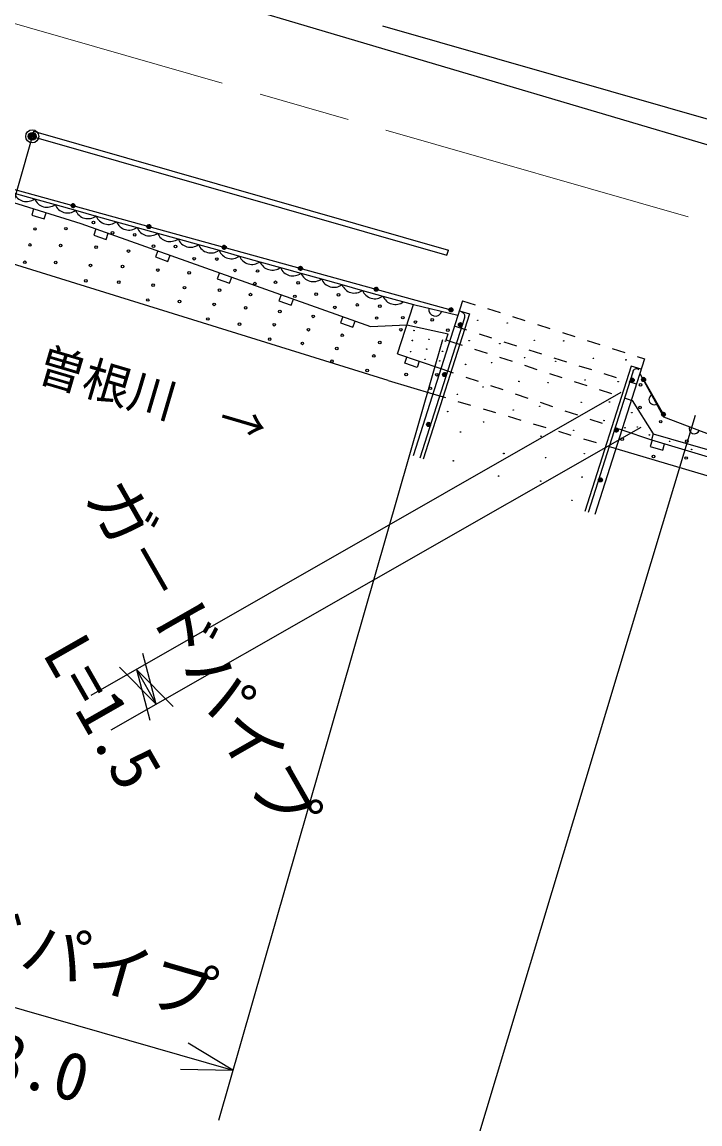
# Model space of a CAD drawing. Units: millimetres, scale not verified. Extents: x 40000 to 680000, y 20000 to 380000.
# Drawn here: x 504917 to 530802, y 242052 to 284115 of the extents above; entities that cross this region are included whole.
import ezdxf
from ezdxf.enums import TextEntityAlignment as Align

# ---------------------------------------------------------------- set-up
doc = ezdxf.new("R2010")
doc.units = ezdxf.units.MM
doc.header["$LTSCALE"] = 1000
doc.header["$PDMODE"] = 32
doc.header["$PDSIZE"] = 500
doc.linetypes.add('CHAIN', pattern=[18.5, 12, -1.5, 3.5, -1.5])
doc.layers.add('作業ﾚｲﾔ1', color=7, linetype='Continuous', lineweight=25)
doc.styles.add('@ＭＳ ゴシック', font='')
doc.styles.add('ＭＳ ゴシック', font='')
doc.styles.get('@ＭＳ ゴシック').set_extended_font_data('@MS Gothic')
doc.styles.get('ＭＳ ゴシック').set_extended_font_data('MS Gothic')

msp = doc.modelspace()

# ---------------------------------------------------------------- linework, layer by layer
at = {"layer": '作業ﾚｲﾔ1'}
for p, q in [((501894, 288103), (565407, 269245)), ((541778, 277354), (518693, 283952)), ((505361, 279943), (505347, 279895)), ((505361, 279943), (521197, 275412)), ((505265, 279607), (501455, 266291)), ((505450, 279709), (521142, 275220)), ((503978, 277899), (521294, 273125)), ((503436, 277584), (507162, 276425)), ((504614, 277584), (505397, 277366)), ((505397, 277366), (506179, 277148)), ((505361, 276986), (505287, 276747)), ((505764, 276598), (505838, 276837)), ((506179, 277148), (506961, 276930)), ((506906, 277167), (506795, 277107)), ((506913, 277163), (506795, 277099)), ((506920, 277158), (506796, 277090)), ((506897, 277171), (506797, 277117)), ((506925, 277152), (506798, 277083)), ((506887, 277174), (506800, 277127)), ((506930, 277147), (506800, 277075)), ((506934, 277140), (506803, 277069)), ((506875, 277176), (506805, 277138)), ((506938, 277134), (506806, 277062)), ((506941, 277127), (506811, 277056)), ((506857, 277175), (506815, 277152)), ((506943, 277119), (506816, 277050)), ((506945, 277112), (506821, 277044)), ((506945, 277104), (506828, 277039)), ((506945, 277095), (506835, 277035)), ((506944, 277086), (506844, 277031)), ((506941, 277075), (506854, 277028)), ((506935, 277064), (506867, 277026)), ((506924, 277050), (506885, 277028)), ((506961, 276930), (507744, 276711)), ((505287, 276747), (505764, 276598)), ((507162, 276425), (518226, 272490)), ((507744, 276711), (508526, 276493)), ((508526, 276493), (509308, 276275)), ((509805, 276366), (509687, 276301)), ((509798, 276370), (509688, 276310)), ((509812, 276361), (509688, 276293)), ((509789, 276374), (509689, 276319)), ((509817, 276355), (509690, 276286)), ((509779, 276377), (509692, 276329)), ((509767, 276379), (509697, 276341)), ((509750, 276378), (509707, 276355)), ((507740, 276220), (507657, 275984)), ((507657, 275984), (508128, 275817)), ((508128, 275817), (508211, 276052)), ((509308, 276275), (510091, 276056)), ((509822, 276349), (509692, 276278)), ((509826, 276343), (509695, 276271)), ((509830, 276337), (509699, 276265)), ((509833, 276330), (509703, 276259)), ((509835, 276322), (509708, 276253)), ((509837, 276315), (509714, 276247)), ((509837, 276306), (509720, 276242)), ((509837, 276298), (509727, 276238)), ((509836, 276288), (509736, 276234)), ((509833, 276278), (509746, 276231)), ((509827, 276267), (509759, 276229)), ((509817, 276252), (509777, 276231)), ((510091, 276056), (510873, 275838)), ((510873, 275838), (511655, 275620)), ((511655, 275620), (512438, 275401)), ((512672, 275578), (512561, 275518)), ((512679, 275574), (512561, 275509)), ((512685, 275569), (512562, 275501)), ((512663, 275582), (512563, 275527)), ((512691, 275563), (512563, 275493)), ((512653, 275585), (512566, 275537)), ((512696, 275557), (512566, 275486)), ((512700, 275551), (512569, 275479)), ((512641, 275587), (512571, 275549)), ((512704, 275544), (512572, 275473)), ((512707, 275537), (512577, 275466)), ((512623, 275586), (512581, 275563)), ((512709, 275530), (512582, 275461)), ((512710, 275522), (512587, 275455)), ((512711, 275514), (512594, 275450)), ((518899, 270428), (502816, 275418)), ((510096, 275382), (510012, 275146)), ((510012, 275146), (510483, 274979)), ((510483, 274979), (510567, 275214)), ((512438, 275401), (513220, 275183)), ((512711, 275506), (512601, 275446)), ((512709, 275496), (512610, 275442)), ((512707, 275486), (512620, 275439)), ((512701, 275475), (512632, 275437)), ((512690, 275460), (512650, 275438)), ((513220, 275183), (514002, 274965)), ((521142, 275220), (521197, 275412)), ((514002, 274965), (514785, 274746)), ((514785, 274746), (515567, 274528)), ((515582, 274776), (515472, 274716)), ((515589, 274771), (515472, 274707)), ((515596, 274766), (515472, 274699)), ((515574, 274780), (515473, 274725)), ((515602, 274761), (515474, 274691)), ((515564, 274783), (515476, 274735)), ((515607, 274755), (515476, 274684)), ((515611, 274749), (515479, 274677)), ((515551, 274785), (515481, 274746)), ((515614, 274742), (515483, 274670)), ((515617, 274735), (515487, 274664)), ((515534, 274784), (515491, 274761)), ((515619, 274728), (515492, 274658)), ((515621, 274720), (515498, 274653)), ((515622, 274712), (515504, 274648)), ((515621, 274703), (515512, 274643)), ((515620, 274694), (515520, 274640)), ((515617, 274684), (515530, 274637)), ((515612, 274672), (515543, 274635)), ((512451, 274544), (512367, 274309)), ((512367, 274309), (512839, 274141)), ((512839, 274141), (512922, 274377)), ((515601, 274658), (515561, 274636)), ((515567, 274528), (516349, 274310)), ((516349, 274310), (517132, 274091)), ((517132, 274091), (517914, 273873)), ((517914, 273873), (518696, 273655)), ((518474, 273979), (518364, 273918)), ((518482, 273974), (518364, 273910)), ((518466, 273983), (518365, 273928)), ((518488, 273969), (518365, 273902)), ((518494, 273964), (518366, 273894)), ((518456, 273986), (518368, 273938)), ((518499, 273958), (518368, 273887)), ((518503, 273952), (518371, 273880)), ((518443, 273987), (518373, 273949)), ((518506, 273945), (518375, 273873)), ((518509, 273938), (518379, 273867)), ((518426, 273986), (518384, 273963)), ((518512, 273931), (518384, 273861)), ((518513, 273923), (518390, 273856)), ((518514, 273915), (518396, 273851)), ((518514, 273906), (518404, 273846)), ((518512, 273897), (518412, 273842)), ((518509, 273887), (518423, 273839)), ((518504, 273875), (518435, 273838)), ((518493, 273861), (518453, 273839)), ((514807, 273706), (514723, 273471)), ((514723, 273471), (515194, 273303)), ((515194, 273303), (515278, 273539)), ((518696, 273655), (519862, 273329)), ((521738, 273478), (519848, 267552)), ((521738, 273478), (522214, 273326)), ((519250, 271446), (519862, 273329)), ((519862, 273329), (521563, 272929)), ((521330, 273192), (521219, 273131)), ((521337, 273187), (521219, 273123)), ((521343, 273182), (521220, 273115)), ((521321, 273195), (521221, 273141)), ((521349, 273177), (521222, 273107)), ((521311, 273199), (521224, 273151)), ((521354, 273171), (521224, 273100)), ((521358, 273164), (521227, 273093)), ((521299, 273200), (521229, 273162)), ((521362, 273158), (521230, 273086)), ((521365, 273151), (521235, 273080)), ((521281, 273199), (521239, 273176)), ((521367, 273144), (521240, 273074)), ((521368, 273136), (521245, 273069)), ((521369, 273128), (521252, 273064)), ((521369, 273119), (521259, 273059)), ((521367, 273110), (521268, 273055)), ((521365, 273100), (521278, 273052)), ((521359, 273088), (521290, 273051)), ((521348, 273074), (521309, 273052)), ((521616, 273097), (521997, 272975)), ((522690, 273174), (523167, 273022)), ((517162, 272869), (517078, 272633)), ((517078, 272633), (517549, 272466)), ((517549, 272466), (517633, 272701)), ((521817, 272823), (520110, 267468)), ((521997, 272975), (520230, 267430)), ((521690, 272626), (521580, 272566)), ((521698, 272621), (521580, 272557)), ((521682, 272630), (521581, 272575)), ((521704, 272616), (521581, 272549)), ((521710, 272611), (521582, 272541)), ((521672, 272633), (521584, 272585)), ((521715, 272605), (521584, 272534)), ((521719, 272599), (521587, 272527)), ((521659, 272635), (521589, 272596)), ((521723, 272592), (521591, 272520)), ((521725, 272585), (521595, 272514)), ((521642, 272634), (521600, 272611)), ((521728, 272578), (521600, 272508)), ((521729, 272570), (521606, 272503)), ((523643, 272871), (524120, 272719)), ((518226, 272490), (519611, 272558)), ((519611, 272558), (521185, 272212)), ((521111, 271984), (521185, 272212)), ((521903, 272349), (521426, 272501)), ((521730, 272562), (521612, 272498)), ((521730, 272553), (521620, 272493)), ((521728, 272544), (521629, 272490)), ((521725, 272534), (521639, 272487)), ((521720, 272522), (521651, 272485)), ((521709, 272508), (521669, 272486)), ((522855, 272046), (522379, 272197)), ((524596, 272567), (525072, 272415)), ((525549, 272263), (526025, 272111)), ((520967, 271984), (512417, 242186)), ((521111, 271984), (521247, 271939)), ((521247, 271939), (521723, 271785)), ((523808, 271742), (523332, 271894)), ((526501, 271959), (526978, 271808)), ((519250, 271446), (520911, 270884)), ((519527, 271088), (519607, 271325)), ((522198, 271630), (522674, 271476)), ((523149, 271321), (523625, 271167)), ((524761, 271439), (524285, 271591)), ((527454, 271656), (527931, 271504)), ((528407, 271352), (528685, 271263)), ((520001, 270926), (519527, 271088)), ((520080, 271165), (520001, 270926)), ((524100, 271012), (524576, 270857)), ((525714, 271136), (525238, 271288)), ((526667, 270833), (526191, 270984)), ((528176, 270981), (526408, 265436)), ((528685, 271263), (526789, 265314)), ((528557, 270860), (528176, 270981)), ((520911, 270884), (521384, 270723)), ((521090, 270716), (520972, 270652)), ((521083, 270720), (520973, 270660)), ((521097, 270711), (520973, 270643)), ((521074, 270724), (520974, 270669)), ((521102, 270705), (520975, 270636)), ((521064, 270727), (520977, 270680)), ((521107, 270700), (520977, 270628)), ((521111, 270693), (520980, 270621)), ((521052, 270729), (520982, 270691)), ((521115, 270687), (520984, 270615)), ((521118, 270680), (520988, 270609)), ((521035, 270728), (520992, 270705)), ((521120, 270672), (520993, 270603)), ((521122, 270665), (520999, 270597)), ((521122, 270657), (521005, 270592)), ((521122, 270648), (521012, 270588)), ((521121, 270639), (521021, 270584)), ((521118, 270628), (521031, 270581)), ((521112, 270617), (521044, 270579)), ((521102, 270602), (521062, 270581)), ((521858, 270563), (522331, 270403)), ((525051, 270703), (525527, 270548)), ((528234, 270753), (526527, 265398)), ((527620, 270529), (527144, 270681)), ((528257, 270506), (528139, 270441)), ((528250, 270510), (528140, 270450)), ((528264, 270501), (528140, 270433)), ((528241, 270514), (528141, 270459)), ((528269, 270495), (528142, 270425)), ((528231, 270517), (528144, 270469)), ((528274, 270489), (528144, 270418)), ((528278, 270483), (528147, 270411)), ((528219, 270519), (528149, 270481)), ((528282, 270476), (528151, 270405)), ((528285, 270469), (528155, 270398)), ((528202, 270518), (528159, 270495)), ((528505, 270696), (529415, 269051)), ((528683, 270531), (528573, 270471)), ((528691, 270527), (528573, 270462)), ((528675, 270535), (528574, 270480)), ((528697, 270522), (528574, 270454)), ((528703, 270516), (528575, 270446)), ((528665, 270538), (528577, 270490)), ((528708, 270510), (528577, 270439)), ((528712, 270504), (528580, 270432)), ((528652, 270540), (528582, 270502)), ((528715, 270497), (528584, 270426)), ((528718, 270490), (528588, 270419)), ((528635, 270539), (528593, 270516)), ((528721, 270483), (528593, 270414)), ((528722, 270475), (528599, 270408)), ((528723, 270467), (528605, 270403)), ((528648, 270465), (529409, 269133)), ((518899, 270428), (520603, 269920)), ((522805, 270242), (523279, 270082)), ((526002, 270394), (526478, 270239)), ((526953, 270085), (527429, 269930)), ((528375, 270289), (528096, 270378)), ((528287, 270462), (528160, 270393)), ((528289, 270454), (528166, 270387)), ((528289, 270446), (528172, 270382)), ((528289, 270438), (528179, 270378)), ((528288, 270428), (528188, 270374)), ((528285, 270418), (528198, 270371)), ((528279, 270407), (528211, 270369)), ((528269, 270392), (528229, 270370)), ((528723, 270459), (528613, 270399)), ((528721, 270449), (528621, 270395)), ((528718, 270439), (528632, 270392)), ((528713, 270428), (528644, 270390)), ((528702, 270413), (528662, 270391)), ((527779, 269969), (507546, 258411)), ((520603, 269920), (521083, 269777)), ((521562, 269635), (522041, 269492)), ((523752, 269921), (524226, 269761)), ((527904, 269775), (528217, 269674)), ((528217, 269674), (529016, 268402)), ((522520, 269349), (522999, 269206)), ((524699, 269601), (525173, 269440)), ((525646, 269280), (526120, 269119)), ((529425, 269206), (529338, 269159)), ((529413, 269208), (529343, 269170)), ((529396, 269207), (529353, 269184)), ((520475, 268815), (520365, 268755)), ((520483, 268810), (520365, 268746)), ((520489, 268805), (520366, 268738)), ((520467, 268819), (520367, 268764)), ((520495, 268800), (520367, 268730)), ((520457, 268822), (520369, 268774)), ((520500, 268794), (520370, 268723)), ((520504, 268788), (520373, 268716)), ((520445, 268824), (520375, 268785)), ((520427, 268823), (520385, 268800)), ((530620, 269099), (521679, 239416)), ((523479, 269064), (523958, 268921)), ((526594, 268959), (527067, 268799)), ((529444, 269199), (529334, 269139)), ((529451, 269195), (529334, 269131)), ((529458, 269190), (529334, 269122)), ((529435, 269203), (529335, 269148)), ((529463, 269184), (529336, 269115)), ((529468, 269179), (529338, 269107)), ((529473, 269172), (529341, 269101)), ((529476, 269166), (529345, 269094)), ((529479, 269159), (529349, 269088)), ((529481, 269151), (529354, 269082)), ((529483, 269144), (529360, 269076)), ((529483, 269136), (529366, 269071)), ((529483, 269127), (529374, 269067)), ((529482, 269118), (529382, 269063)), ((529479, 269107), (529392, 269060)), ((529474, 269096), (529405, 269058)), ((529415, 269051), (535373, 266758)), ((529463, 269081), (529423, 269060)), ((528540, 268637), (508307, 257079)), ((520508, 268781), (520376, 268709)), ((520511, 268774), (520380, 268703)), ((520513, 268767), (520385, 268697)), ((520514, 268759), (520391, 268692)), ((520515, 268751), (520398, 268687)), ((520515, 268742), (520405, 268682)), ((520513, 268733), (520414, 268679)), ((520510, 268723), (520424, 268676)), ((520505, 268711), (520436, 268674)), ((520494, 268697), (520454, 268675)), ((524437, 268778), (524916, 268635)), ((525395, 268493), (525875, 268350)), ((527642, 268605), (527532, 268544)), ((527650, 268600), (527532, 268536)), ((527656, 268595), (527533, 268528)), ((527634, 268608), (527534, 268554)), ((527662, 268590), (527534, 268520)), ((527624, 268612), (527536, 268564)), ((527667, 268584), (527537, 268513)), ((527671, 268577), (527540, 268506)), ((527541, 268638), (527819, 268544)), ((527612, 268613), (527542, 268575)), ((527675, 268571), (527543, 268499)), ((527678, 268564), (527547, 268493)), ((527594, 268612), (527552, 268589)), ((527680, 268557), (527552, 268487)), ((527681, 268549), (527558, 268482)), ((527682, 268541), (527565, 268477)), ((527682, 268532), (527572, 268472)), ((527680, 268523), (527581, 268468)), ((527677, 268513), (527591, 268465)), ((527672, 268501), (527603, 268464)), ((527661, 268487), (527621, 268465)), ((527819, 268544), (528945, 268162)), ((529016, 268402), (528945, 268162)), ((529016, 268402), (535138, 266628)), ((526354, 268207), (526833, 268064)), ((528972, 268154), (528900, 267915)), ((528945, 268162), (561766, 258326)), ((529379, 267771), (529451, 268011)), ((527312, 267921), (527593, 267838)), ((527593, 267838), (561563, 257717)), ((528900, 267915), (529379, 267771)), ((527035, 266699), (526925, 266639)), ((527042, 266695), (526925, 266630)), ((527049, 266690), (526925, 266622)), ((527026, 266703), (526926, 266648)), ((527054, 266684), (526927, 266614)), ((527016, 266706), (526929, 266658)), ((527004, 266708), (526934, 266670)), ((526987, 266707), (526944, 266684)), ((527059, 266678), (526929, 266607)), ((527064, 266672), (526932, 266600)), ((527067, 266665), (526936, 266594)), ((527070, 266658), (526940, 266587)), ((527072, 266651), (526945, 266582)), ((527074, 266643), (526951, 266576)), ((527074, 266635), (526957, 266571)), ((527074, 266627), (526965, 266567)), ((527073, 266617), (526973, 266563)), ((527070, 266607), (526983, 266560)), ((527065, 266596), (526996, 266558)), ((527054, 266581), (527014, 266559)), ((510044, 258071), (509535, 260005)), ((508636, 259492), (510044, 258071)), ((509283, 259403), (510044, 258071)), ((510690, 257982), (509283, 259403)), ((509283, 259403), (509792, 257469)), ((495704, 249062), (512969, 244109)), ((512969, 244109), (511255, 245139)), ((510969, 244144), (512969, 244109))]:
    msp.add_line(p, q, dxfattribs=at)
at = {"layer": '作業ﾚｲﾔ1', "linetype": 'CHAIN', "lineweight": 13}
msp.add_line((501030, 285087), (546141, 272143), dxfattribs=at)
at = {"layer": '作業ﾚｲﾔ1'}
for centre, radius in [((505306, 279751), 150), ((505306, 279751), 120), ((505306, 279751), 90), ((505306, 279751), 60), ((505306, 279751), 30), ((506870, 277101), 75), ((507642, 276464), 50), ((509762, 276304), 75), ((505412, 276215), 50), ((506594, 276227), 50), ((508372, 276071), 50), ((509218, 275989), 50), ((505221, 275605), 50), ((506392, 275582), 50), ((507744, 275518), 50), ((509938, 275560), 50), ((510778, 275544), 50), ((512636, 275512), 75), ((508982, 275373), 50), ((511488, 275080), 50), ((512355, 275068), 50), ((505027, 274945), 50), ((506202, 274933), 50), ((507528, 274826), 50), ((508758, 274785), 50), ((510101, 274647), 50), ((513048, 274635), 50), ((515547, 274710), 75), ((507355, 274236), 50), ((511299, 274539), 50), ((513912, 274612), 50), ((508609, 274188), 50), ((509920, 274073), 50), ((511121, 273976), 50), ((512462, 273877), 50), ((513809, 274130), 50), ((514592, 274181), 50), ((515456, 274158), 50), ((518439, 273913), 75), ((509715, 273505), 50), ((510926, 273444), 50), ((513643, 273710), 50), ((515331, 273644), 50), ((516149, 273725), 50), ((517001, 273705), 50), ((512252, 273337), 50), ((513455, 273202), 50), ((514759, 273063), 50), ((516859, 273222), 50), ((517719, 273315), 50), ((518577, 273269), 50), ((521294, 273125), 75), ((512012, 272780), 50), ((513221, 272579), 50), ((514548, 272561), 50), ((516037, 272880), 50), ((518457, 272817), 50), ((519460, 272830), 50), ((519935, 272662), 50), ((520581, 272747), 50), ((521655, 272560), 75), ((522319, 272727), 10), ((523443, 272628), 10), ((515850, 272371), 50), ((517145, 272158), 50), ((519384, 272371), 50), ((519885, 272337), 10), ((521176, 272352), 50), ((514373, 272010), 50), ((515620, 271849), 50), ((518574, 271879), 50), ((519825, 271958), 10), ((520453, 272004), 10), ((521085, 271934), 10), ((521990, 271953), 10), ((523160, 271840), 10), ((524478, 271965), 10), ((525599, 271944), 10), ((516933, 271656), 50), ((518348, 271369), 50), ((519751, 271531), 10), ((520369, 271631), 10), ((520971, 271544), 10), ((524105, 271306), 10), ((516753, 271171), 50), ((520306, 271240), 10), ((520864, 271179), 10), ((521851, 271045), 10), ((522845, 271113), 10), ((525293, 271163), 10), ((526735, 271277), 10), ((527974, 271221), 10), ((518095, 270816), 50), ((519587, 270660), 50), ((520750, 270652), 50), ((521047, 270654), 75), ((528214, 270444), 75), ((528648, 270465), 75), ((520508, 270133), 50), ((522521, 270183), 10), ((523889, 270396), 10), ((525003, 270351), 10), ((526415, 270449), 10), ((527678, 270386), 10), ((528536, 270263), 50), ((521543, 269906), 10), ((521170, 269247), 10), ((523672, 269307), 10), ((524686, 269445), 10), ((526267, 269596), 10), ((527348, 269612), 10), ((528200, 269206), 10), ((528513, 269399), 50), ((529409, 269133), 75), ((520440, 268749), 75), ((522538, 268846), 10), ((527140, 268904), 10), ((529302, 268860), 50), ((521658, 268464), 10), ((525980, 268528), 10), ((527607, 268538), 75), ((527941, 268628), 10), ((528411, 268657), 10), ((528873, 268355), 10), ((524736, 268304), 10), ((527834, 268189), 50), ((529640, 268111), 10), ((530302, 268118), 50), ((523313, 267645), 10), ((526385, 267640), 10), ((529025, 267532), 50), ((530275, 267473), 50), ((530483, 267799), 10), ((521386, 267365), 10), ((524905, 267485), 10), ((523111, 266782), 10), ((526301, 266743), 10), ((527000, 266633), 75), ((524720, 266592), 10), ((525913, 265858), 10)]:
    msp.add_circle(centre, radius, dxfattribs=at)
for centre, radius, start, end in [((505089, 277776), 512, 201.9681, 306.8454), ((505872, 277558), 512, 201.9681, 306.8454), ((506654, 277339), 512, 201.9681, 306.8454), ((507436, 277121), 512, 201.9681, 306.8454), ((508219, 276903), 512, 201.9681, 306.8454), ((509001, 276685), 512, 201.9681, 306.8454), ((509783, 276466), 512, 201.9681, 306.8454), ((510566, 276248), 512, 201.9681, 306.8454), ((511348, 276030), 512, 201.9681, 306.8454), ((512130, 275811), 512, 201.9681, 306.8454), ((512913, 275593), 512, 201.9681, 306.8454), ((513695, 275375), 512, 201.9681, 306.8454), ((514477, 275156), 512, 201.9681, 306.8454), ((515260, 274938), 512, 201.9681, 306.8454), ((516042, 274720), 512, 201.9681, 306.8454), ((516824, 274501), 512, 201.9681, 306.8454), ((517607, 274283), 512, 201.9681, 306.8454), ((518389, 274065), 512, 201.9681, 306.8454), ((519171, 273846), 512, 201.9681, 306.8454), ((520700, 273139), 250, 168.2768, 345.2416), ((521674, 272883), 155, 337.288, 75.081), ((528371, 270734), 139, 48.5963, 172.3682), ((529053, 269706), 200, 118.9601, 298.9601), ((530584, 268601), 200, 158.9487, 338.9487)]:
    msp.add_arc(centre, radius, start, end, dxfattribs=at)
msp.add_point((505306, 279751), dxfattribs=at)

# ---------------------------------------------------------------- texts
at = {"layer": '作業ﾚｲﾔ1', "style": 'ＭＳ ゴシック'}
for s, height, rotation, p in [('曽根川\u3000→', 1320, 343.647, (509599, 268822)), ('ガ－ドパイプ', 1833, 299.737, (510531, 259233)), ('ガ－ドパイプ', 1833, 343.991, (504612, 247547))]:
    msp.add_text(s, height=height, rotation=rotation, dxfattribs=at).set_placement(p, align=Align.BOTTOM_CENTER)
at = {"layer": '作業ﾚｲﾔ1', "style": '@ＭＳ ゴシック'}
for s, rotation, p in [('L=1.5', 299.737, (508795, 258241)), ('L=18.0', 343.991, (504061, 245624))]:
    msp.add_text(s, height=1833, rotation=rotation, dxfattribs=at).set_placement(p, align=Align.TOP_CENTER)

doc.saveas('drawing.dxf')
